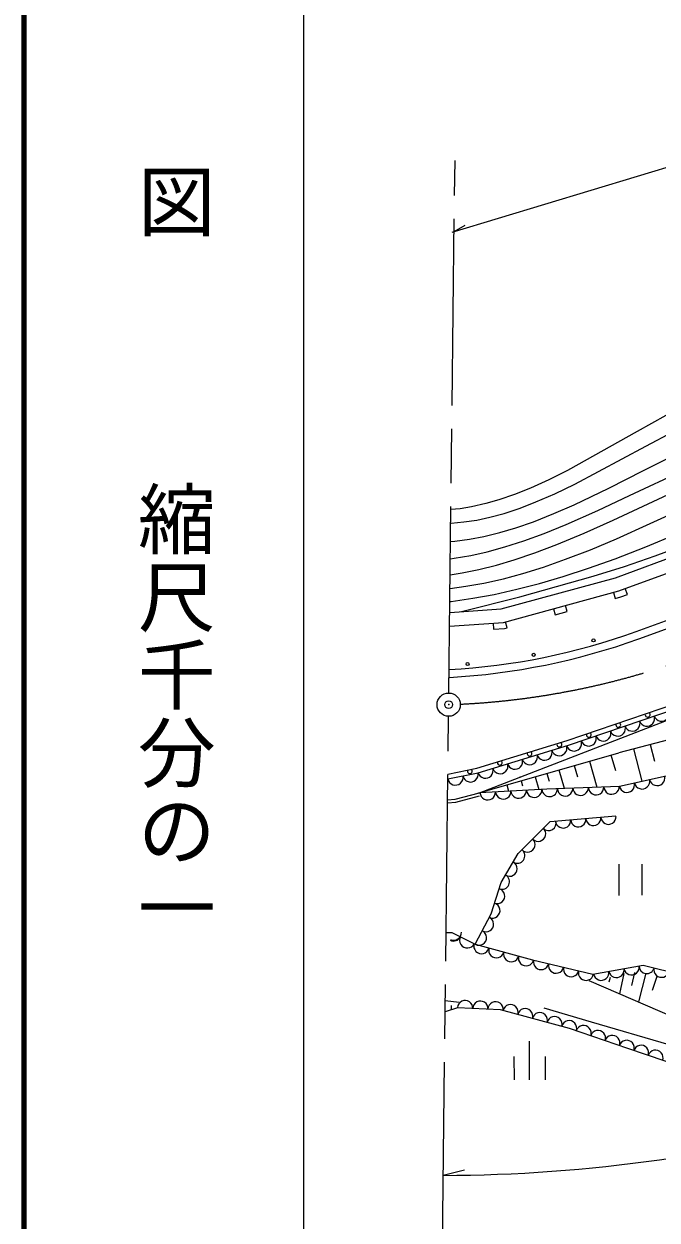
# Model space of a CAD drawing. Units: millimetres, scale not verified. Extents: x 40000 to 680000, y 20000 to 380000.
# Drawn here: x 40000 to 80762, y 243405 to 320354 of the extents above; entities that cross this region are included whole.
import ezdxf
from ezdxf.enums import TextEntityAlignment as Align

# ---------------------------------------------------------------- set-up
doc = ezdxf.new("R2010")
doc.units = ezdxf.units.MM
doc.header["$LTSCALE"] = 1000
doc.header["$PDMODE"] = 32
doc.header["$PDSIZE"] = 500
doc.linetypes.add('CHAIN', pattern=[18.5, 12, -1.5, 3.5, -1.5])
doc.linetypes.add('DASHED', pattern=[7.5, 6, -1.5])
for name, color, linetype, lineweight in [('M-BGD', 7, 'Continuous', 13), ('M-BGD-OTRS1', 7, 'DASHED', 13), ('M-BMK', 2, 'CHAIN', 13), ('M-BMK-SRVR', 3, 'Continuous', 13), ('M-STR-HTXT', 7, 'Continuous', 13), ('M-TTL', 2, 'Continuous', 140), ('M-TTL-BAND', 7, 'Continuous', 13)]:
    doc.layers.add(name, color=color, linetype=linetype, lineweight=lineweight)
doc.layers.add('M-OTRS', color=7, linetype='Continuous')
doc.styles.add('@ＭＳ ゴシック', font='')
doc.styles.get('@ＭＳ ゴシック').set_extended_font_data('@MS Gothic')

# ---------------------------------------------------------------- blocks, each defined once
blk = doc.blocks.new('田')
at = {"color": 7, "linetype": 'Continuous', "lineweight": 13}
for p, q in [((-0.75, 1), (-0.75, -1)), ((0.75, -1), (0.75, 1))]:
    blk.add_line(p, q, dxfattribs=at)
blk = doc.blocks.new('荒地')
at = {"color": 7, "linetype": 'Continuous', "lineweight": 13}
for p, q in [((0, -1.25), (0, 1.25)), ((-1, 0.25), (-1, -1.25)), ((1, 0.25), (1, -1.25))]:
    blk.add_line(p, q, dxfattribs=at)
blk = doc.blocks.new('ﾌﾟﾛｯﾄﾏｰｸ-02')
at = {"color": 3, "linetype": 'Continuous', "lineweight": 13}
blk.add_circle((0, 0), 0.5, dxfattribs=at)
blk = doc.blocks.new('ﾌﾟﾛｯﾄﾏｰｸ-01')
at = {"color": 6}
blk.add_point((0, 0), dxfattribs=at)

msp = doc.modelspace()

# ---------------------------------------------------------------- linework, layer by layer
at = {"layer": 'M-BGD'}
for p, q in [((78075, 284731), (112045, 297264)), ((79410, 281262), (120715, 296451)), ((79581, 280792), (120888, 295982)), ((81325, 295161), (79489, 294130)), ((79489, 294130), (74994, 291620)), ((80045, 293190), (81817, 294132)), ((75475, 290754), (80045, 293190)), ((79895, 291627), (81948, 292654)), ((78979, 290010), (83440, 292100)), ((73800, 291025), (72605, 290484)), ((74994, 291620), (73800, 291025)), ((77655, 290498), (79895, 291627)), ((72605, 290484), (71591, 290078)), ((72963, 289602), (74172, 290128)), ((74172, 290128), (75475, 290754)), ((75413, 289425), (77655, 290498)), ((77924, 288436), (82444, 290533)), ((78307, 283882), (95473, 290178)), ((69744, 289493), (68818, 289286)), ((70576, 289730), (69744, 289493)), ((71591, 290078), (70576, 289730)), ((71941, 289208), (72963, 289602)), ((74105, 288851), (75413, 289425)), ((76945, 289054), (78979, 290010)), ((68076, 289167), (67491, 289111)), ((68818, 289286), (68076, 289167)), ((69161, 288440), (69994, 288617)), ((69994, 288617), (70920, 288870)), ((70920, 288870), (71941, 289208)), ((72796, 288332), (74105, 288851)), ((74901, 288150), (76945, 289054)), ((78156, 287237), (82701, 289311)), ((67481, 288245), (67498, 288245)), ((67498, 288245), (68329, 288314)), ((68329, 288314), (69161, 288440)), ((70643, 287631), (71673, 287940)), ((71673, 287940), (72796, 288332)), ((73499, 287583), (74901, 288150)), ((76069, 287602), (77924, 288436)), ((67467, 287059), (67737, 287078)), ((67737, 287078), (68675, 287200)), ((68675, 287200), (69613, 287377)), ((69613, 287377), (70643, 287631)), ((70954, 286711), (72183, 287104)), ((72183, 287104), (73499, 287583)), ((74297, 286859), (76069, 287602)), ((76471, 286530), (78156, 287237)), ((80028, 286714), (81984, 287530)), ((68761, 286163), (69813, 286399)), ((69813, 286399), (70954, 286711)), ((71567, 285876), (72889, 286324)), ((72889, 286324), (74297, 286859)), ((74869, 285911), (76471, 286530)), ((78053, 285945), (80028, 286714)), ((80638, 286130), (82320, 286752)), ((67454, 285950), (67701, 285980)), ((67701, 285980), (68761, 286163)), ((69280, 285254), (70427, 285540)), ((70427, 285540), (71567, 285876)), ((73448, 285414), (74869, 285911)), ((76346, 285334), (78053, 285945)), ((78654, 285455), (80638, 286130)), ((67442, 284923), (68221, 285041)), ((68221, 285041), (69280, 285254)), ((70722, 282723), (78075, 284731)), ((70869, 284667), (72114, 285001)), ((71920, 283505), (76651, 284829)), ((72114, 285001), (73448, 285414)), ((73181, 284356), (74721, 284805)), ((74721, 284805), (76346, 285334)), ((76651, 284829), (78654, 285455)), ((67432, 284045), (68453, 284180)), ((68453, 284180), (69616, 284386)), ((69616, 284386), (70869, 284667)), ((70266, 283659), (71728, 283982)), ((71728, 283982), (73181, 284356)), ((78849, 283655), (78711, 284030)), ((67422, 283199), (67511, 283208)), ((67511, 283208), (68893, 283408)), ((68172, 282551), (71920, 283505)), ((68893, 283408), (70266, 283659)), ((70869, 281851), (78307, 283882)), ((77950, 283785), (78056, 283399)), ((78056, 283399), (78429, 283501)), ((78429, 283501), (78849, 283655)), ((67414, 282499), (70722, 282723)), ((74091, 282731), (74197, 282345)), ((74197, 282345), (74969, 282556)), ((74969, 282556), (74863, 282942)), ((67404, 281617), (70869, 281851)), ((70211, 281807), (70238, 281408)), ((71110, 281502), (71005, 281888)), ((70238, 281408), (70936, 281455)), ((70936, 281455), (71110, 281502)), ((74975, 274248), (82036, 276652)), ((75067, 273962), (82132, 276368)), ((78599, 275165), (82132, 276368)), ((69329, 270892), (82308, 275900)), ((75067, 273962), (78599, 275165)), ((85215, 275254), (78291, 273470)), ((69160, 272477), (74975, 274248)), ((69234, 272186), (75067, 273962)), ((69234, 272186), (75067, 273962)), ((80316, 273992), (80589, 272933)), ((69226, 270866), (78291, 273470)), ((77794, 273330), (78081, 272333)), ((79240, 273714), (79776, 271633)), ((67293, 272091), (69160, 272477)), ((75420, 272645), (75634, 271918)), ((76402, 272927), (76881, 271260)), ((67290, 271784), (69234, 272186)), ((67290, 271784), (69234, 272186)), ((72004, 271664), (72096, 271339)), ((72919, 271927), (73153, 271113)), ((73660, 272136), (73808, 271630)), ((74437, 272363), (74777, 271182)), ((78348, 271315), (81929, 272113)), ((67765, 270491), (69329, 270892)), ((69361, 270905), (73653, 271140)), ((71089, 271401), (71203, 271006)), ((73653, 271140), (76000, 271227)), ((76000, 271227), (78348, 271315)), ((67272, 270236), (67801, 270293)), ((67274, 270437), (67765, 270491)), ((67801, 270293), (69335, 270687)), ((73878, 269056), (78116, 269402)), ((71825, 266983), (73878, 269056)), ((70729, 265118), (71825, 266983)), ((70085, 263109), (70729, 265118)), ((69059, 261147), (70085, 263109)), ((67175, 261904), (67555, 261909)), ((67555, 261909), (69059, 261147)), ((69059, 261147), (72732, 260147)), ((72732, 260147), (76617, 259226)), ((76617, 259226), (79874, 259813)), ((79301, 259334), (79117, 258502)), ((79874, 259813), (82386, 259191)), ((77736, 259013), (77649, 258714)), ((78617, 259260), (78346, 257954)), ((80044, 259284), (79563, 257445)), ((80752, 259082), (80455, 258180)), ((67919, 257051), (67116, 256800)), ((67124, 257536), (68013, 257422)), ((67517, 256926), (67534, 257200)), ((70680, 256940), (67919, 257051)), ((70680, 256940), (67919, 257051)), ((75123, 255734), (70680, 256940)), ((78882, 254443), (75123, 255734)), ((82642, 253153), (78882, 254443))]:
    msp.add_line(p, q, dxfattribs=at)
for centre in [(76670, 280698), (72817, 279765), (68560, 279177)]:
    msp.add_circle(centre, 100, dxfattribs=at)
for centre, radius, start, end in [((64964, 321481), 42735, 273.22955, 289.75724), ((64964, 321481), 43235, 273.22955, 289.75975), ((79168, 275355), 497, 198.4083, 19.2026), ((80108, 275675), 497, 198.4083, 19.2026), ((80155, 275913), 156, 161.93526, 55.67507), ((81048, 275995), 497, 198.4083, 19.2026), ((76368, 274623), 156, 161.93526, 55.67507), ((77287, 274715), 497, 198.4083, 19.2026), ((78227, 275035), 497, 198.4083, 19.2026), ((78262, 275268), 156, 161.93526, 55.67507), ((74466, 273995), 156, 160.06881, 53.80861), ((75407, 274075), 496, 197.88679, 19.20567), ((76347, 274395), 497, 198.4083, 19.2026), ((72561, 273195), 497, 196.54125, 17.33555), ((72553, 273412), 156, 160.06881, 53.80861), ((73511, 273485), 497, 196.54125, 17.33555), ((74461, 273774), 497, 196.54125, 17.33555), ((68707, 272288), 156, 154.80501, 48.54482), ((69711, 272327), 497, 196.54125, 17.33555), ((70661, 272617), 497, 196.54125, 17.33555), ((70640, 272830), 156, 160.06881, 53.80861), ((71611, 272906), 497, 196.54125, 17.33555), ((67777, 271881), 497, 191.27762, 12.07193), ((68749, 272082), 497, 191.27333, 12.08237), ((71222, 272094), 733, 344.23595, 345.43636), ((72418, 272458), 733, 228.44106, 229.53615), ((79792, 271635), 499, 192.43822, 12.69891), ((80766, 271853), 499, 192.43822, 12.69891), ((69859, 270931), 499, 183.0126, 3.27329), ((70856, 270986), 499, 183.0126, 3.27329), ((71852, 271040), 499, 183.0126, 3.27329), ((72848, 271095), 499, 183.0126, 3.27329), ((73844, 271146), 499, 182.61885, 2.25893), ((74841, 271183), 499, 181.99557, 2.25626), ((75838, 271220), 499, 181.99557, 2.25626), ((76835, 271257), 499, 181.99557, 2.25626), ((77832, 271294), 499, 181.99557, 2.25626), ((78819, 271417), 499, 191.97377, 12.81076), ((76659, 269271), 488, 183.24034, 6.08937), ((77631, 269350), 488, 183.24034, 3.24034), ((73104, 268257), 488, 223.86135, 46.71038), ((73789, 268922), 468, 221.53953, 20.2907), ((74714, 269112), 488, 183.24034, 6.08937), ((75687, 269191), 488, 183.24034, 6.08937), ((72418, 267564), 488, 223.86135, 46.71038), ((71763, 266846), 485, 237.69647, 51.41287), ((71267, 266010), 488, 238.10934, 60.95837), ((70775, 265170), 486, 248.82457, 61.20776), ((70463, 264249), 488, 250.80696, 73.65599), ((70166, 263320), 488, 245.46824, 73.71554), ((69748, 262439), 488, 240.97633, 63.82536), ((67671, 261907), 496, 180.38753, 181.27615), ((67657, 261853), 496, 243.96161, 333.59642), ((67671, 261907), 496, 243.74333, 1.27615), ((68542, 261405), 496, 152.70779, 333.59642), ((69296, 261574), 488, 240.97633, 63.82536), ((69458, 261033), 496, 162.18229, 345.4326), ((70415, 260774), 496, 164.31424, 345.20286), ((71373, 260513), 496, 164.31424, 345.20286), ((72330, 260252), 496, 164.31108, 345.51738), ((73292, 260010), 496, 166.2212, 347.10982), ((74258, 259781), 496, 166.2212, 347.10982), ((75224, 259552), 496, 166.2212, 347.10982), ((76186, 259317), 494, 165.36242, 350.62904), ((77162, 259320), 496, 189.77445, 10.66307), ((78139, 259496), 496, 189.77445, 10.66307), ((79115, 259672), 496, 189.77445, 10.66307), ((80092, 259746), 489, 177.88875, 347.56618), ((81050, 259518), 496, 165.64505, 346.53368), ((68408, 257042), 490, 356.46599, 176.46599), ((69386, 257003), 490, 356.46599, 178.92294), ((70363, 256965), 489, 351.70273, 179.15204), ((71322, 256777), 490, 343.58331, 166.04027), ((72266, 256520), 490, 343.58331, 166.04027), ((73211, 256264), 490, 343.58331, 166.04027), ((74155, 256007), 490, 343.58331, 166.04027), ((75100, 255751), 490, 340.06327, 166.00455), ((76027, 255435), 490, 339.82565, 162.28261), ((76953, 255117), 490, 339.82565, 162.28261), ((77879, 254799), 490, 339.82565, 162.28261), ((78804, 254481), 490, 339.82579, 162.28261), ((79730, 254163), 490, 339.82582, 162.28277), ((80656, 253846), 490, 339.82582, 162.28277)]:
    msp.add_arc(centre, radius, start, end, dxfattribs=at)
at = {"layer": 'M-BGD-OTRS1'}
for p, q in [((76374, 258818), (82116, 256326)), ((73463, 257060), (76526, 256164)), ((76526, 256164), (81510, 254706))]:
    msp.add_line(p, q, dxfattribs=at)
at = {"layer": 'M-BMK'}
for p, q in [((67354, 277312), (67752, 311560)), ((66939, 241565), (67336, 275812))]:
    msp.add_line(p, q, dxfattribs=at)
msp.add_arc((65665, 326538), 50004, 272.78479, 290.49825, dxfattribs=at)
at = {"layer": 'M-STR-HTXT'}
for p, q in [((67580, 306956), (111856, 320354)), ((67699, 306992), (68398, 307404)), ((66993, 246284), (68364, 246636))]:
    msp.add_line(p, q, dxfattribs=at)
msp.add_arc((66742, 347000), 100717, 270.1429, 301.87095, dxfattribs=at)
at = {"layer": 'M-TTL'}
msp.add_line((40000, 380000), (40000, 20000), dxfattribs=at)
at = {"layer": 'M-TTL-BAND'}
msp.add_line((58000, 370000), (58000, 20000), dxfattribs=at)

# ---------------------------------------------------------------- block references
at = {"layer": 'M-BGD', "xscale": 1000, "yscale": 1000, "rotation": 0.23939}
for name, p in [('田', (79053, 265297)), ('荒地', (72547, 253672))]:
    msp.add_blockref(name, p, dxfattribs=at)
at = {"layer": 'M-BMK-SRVR', "xscale": 1500, "yscale": 1500}
msp.add_blockref('ﾌﾟﾛｯﾄﾏｰｸ-02', (67345, 276562), dxfattribs=at)
at = {"layer": 'M-OTRS', "xscale": 1000, "yscale": 1000}
msp.add_blockref('ﾌﾟﾛｯﾄﾏｰｸ-01', (67345, 276562), dxfattribs=at)

# ---------------------------------------------------------------- texts
at = {"layer": 'M-TTL-BAND', "style": '@ＭＳ ゴシック'}
for s, p in [('平\u3000\u3000面\u3000\u3000図', (49777, 306475)), ('縮尺千分の一', (49777, 261030))]:
    msp.add_text(s, height=3666, rotation=270, dxfattribs=at).set_placement(p, align=Align.MIDDLE_RIGHT)

doc.saveas('drawing.dxf')
